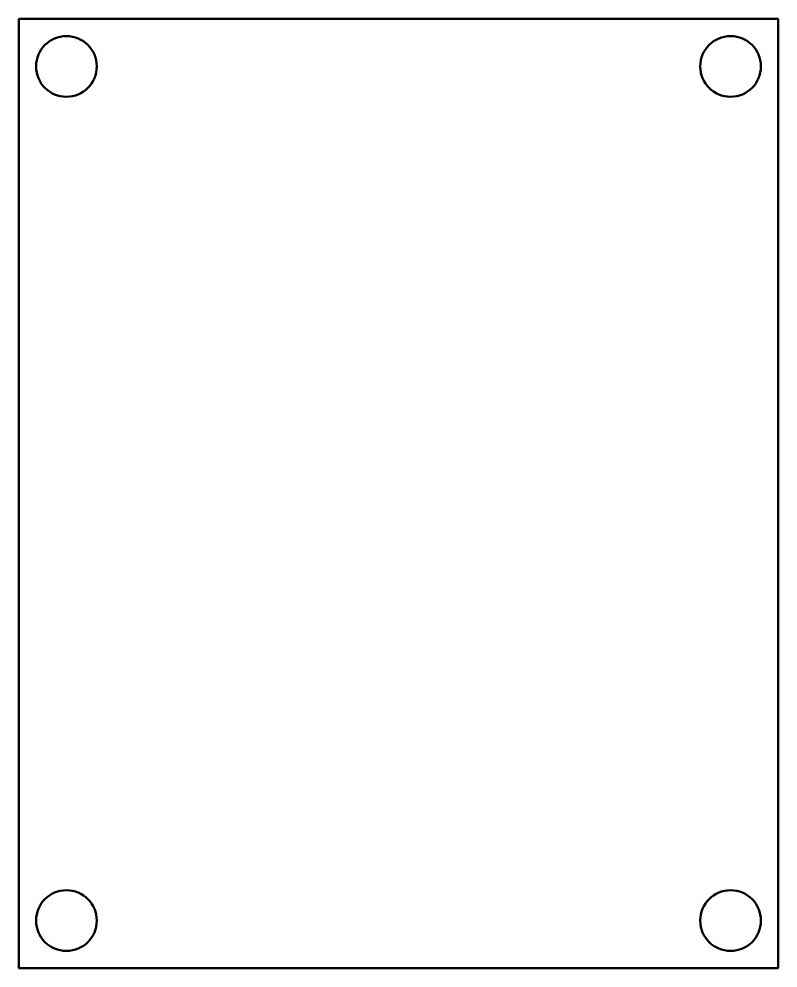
# Model space of a CAD drawing. Header units: millimetres. Extents: x 1891.5 to 1971.5, y 2051.4 to 2151.4.
import ezdxf

# ---------------------------------------------------------------- set-up
doc = ezdxf.new("R2010")
doc.units = ezdxf.units.MM
doc.layers.add('AM_0', color=7, linetype='Continuous', lineweight=50)

msp = doc.modelspace()

# ---------------------------------------------------------------- linework, layer by layer
at = {"layer": 'AM_0'}
msp.add_lwpolyline([(1891.496, 2151.375), (1971.496, 2151.375), (1971.496, 2051.375), (1891.496, 2051.375)], close=True, dxfattribs=at)
for centre in [(1896.496, 2146.375), (1966.496, 2146.375), (1896.496, 2056.375), (1966.496, 2056.375)]:
    msp.add_circle(centre, 3.2, dxfattribs=at)

doc.saveas('drawing.dxf')
